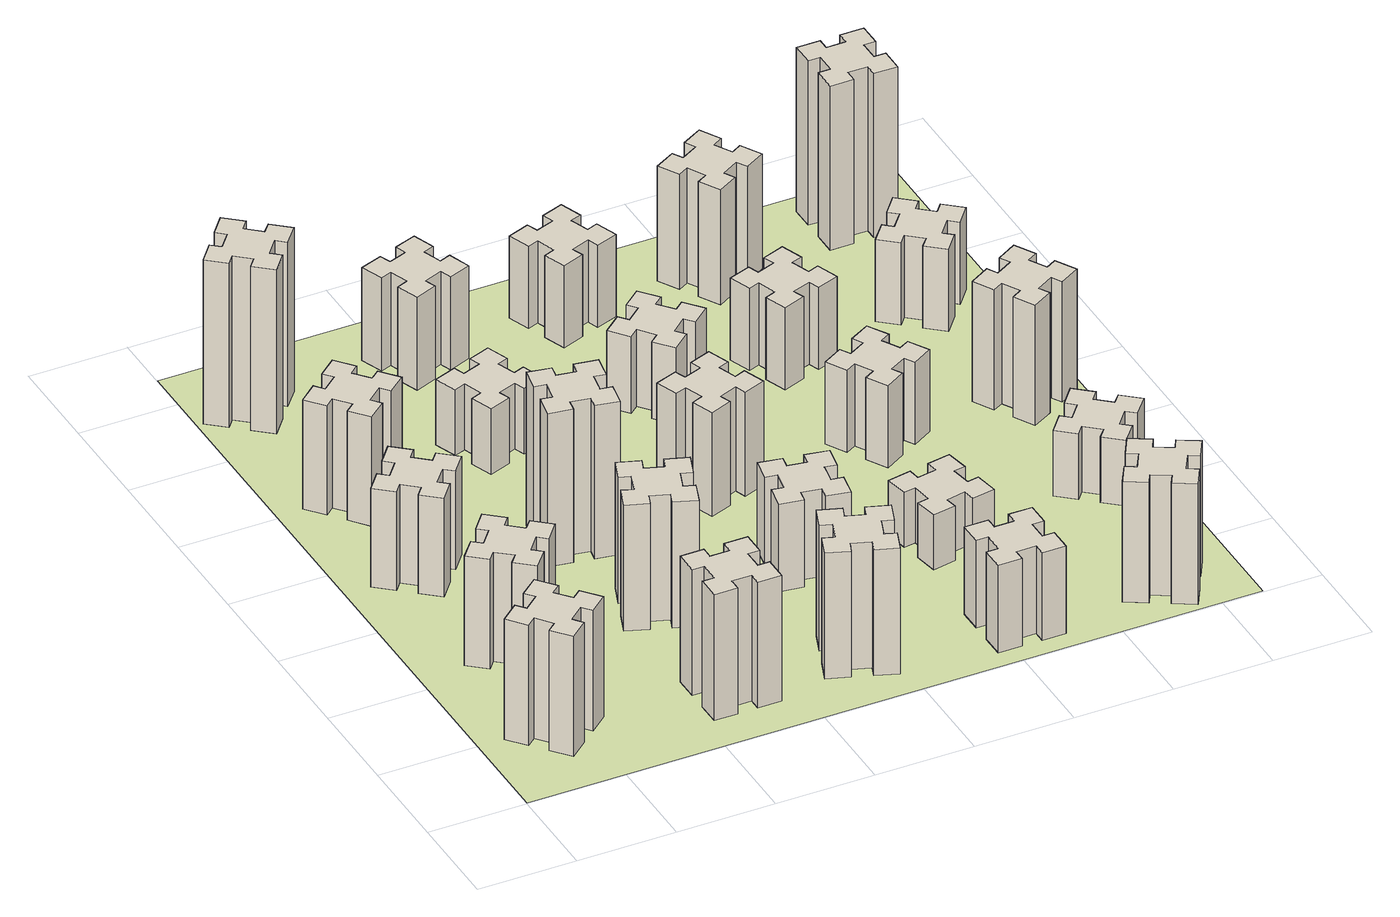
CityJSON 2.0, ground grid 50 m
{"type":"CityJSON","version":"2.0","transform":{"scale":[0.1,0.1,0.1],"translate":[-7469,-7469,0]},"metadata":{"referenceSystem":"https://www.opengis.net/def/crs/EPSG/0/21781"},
"CityObjects":{
"building1":{"type":"Building","attributes":{"class":"1000","function":"1000","usage":"1000","yearOfConstruction":2016,"roofType":"1000","measuredHeight":66,"storeysAboveGround":30,"storeysBelowGround":0},"geometry":[{"type":"Solid","lod":"1","boundaries":[[[[0,1,2,3,4,5,6,7,8,9,10,11,12,13,14,15,16,17,18,19]],[[17,16,20,21]],[[16,15,22,20]],[[15,14,23,22]],[[14,13,24,23]],[[13,12,25,24]],[[12,11,26,25]],[[11,10,27,26]],[[10,9,28,27]],[[9,8,29,28]],[[8,7,30,29]],[[7,6,31,30]],[[6,5,32,31]],[[5,4,33,32]],[[4,3,34,33]],[[3,2,35,34]],[[2,1,36,35]],[[1,0,37,36]],[[0,19,38,37]],[[19,18,39,38]],[[18,17,21,39]],[[24,25,26,27,28,29,30,31,32,33,34,35,36,37,38,39,21,20,22,23]]]]}]},
"building2":{"type":"Building","attributes":{"class":"1000","function":"1000","usage":"1000","yearOfConstruction":2016,"roofType":"1000","measuredHeight":60,"storeysAboveGround":30,"storeysBelowGround":0},"geometry":[{"type":"Solid","lod":"1","boundaries":[[[[40,41,42,43,44,45,46,47,48,49,50,51,52,53,54,55,56,57,58,59]],[[57,56,60,61]],[[56,55,62,60]],[[55,54,63,62]],[[54,53,64,63]],[[53,52,65,64]],[[52,51,66,65]],[[51,50,67,66]],[[50,49,68,67]],[[49,48,69,68]],[[48,47,70,69]],[[47,46,71,70]],[[46,45,72,71]],[[45,44,73,72]],[[44,43,74,73]],[[43,42,75,74]],[[42,41,76,75]],[[41,40,77,76]],[[40,59,78,77]],[[59,58,79,78]],[[58,57,61,79]],[[64,65,66,67,68,69,70,71,72,73,74,75,76,77,78,79,61,60,62,63]]]]}]},
"building3":{"type":"Building","attributes":{"class":"1000","function":"1000","usage":"1000","yearOfConstruction":2016,"roofType":"1000","measuredHeight":54,"storeysAboveGround":30,"storeysBelowGround":0},"geometry":[{"type":"Solid","lod":"1","boundaries":[[[[80,81,82,83,84,85,86,87,88,89,90,91,92,93,94,95,96,97,98,99]],[[97,96,100,101]],[[96,95,102,100]],[[95,94,103,102]],[[94,93,104,103]],[[93,92,105,104]],[[92,91,106,105]],[[91,90,107,106]],[[90,89,108,107]],[[89,88,109,108]],[[88,87,110,109]],[[87,86,111,110]],[[86,85,112,111]],[[85,84,113,112]],[[84,83,114,113]],[[83,82,115,114]],[[82,81,116,115]],[[81,80,117,116]],[[80,99,118,117]],[[99,98,119,118]],[[98,97,101,119]],[[104,105,106,107,108,109,110,111,112,113,114,115,116,117,118,119,101,100,102,103]]]]}]},
"building4":{"type":"Building","attributes":{"class":"1000","function":"1000","usage":"1000","yearOfConstruction":2016,"roofType":"1000","measuredHeight":60,"storeysAboveGround":30,"storeysBelowGround":0},"geometry":[{"type":"Solid","lod":"1","boundaries":[[[[120,121,122,123,124,125,126,127,128,129,130,131,132,133,134,135,136,137,138,139]],[[137,136,140,141]],[[136,135,142,140]],[[135,134,143,142]],[[134,133,144,143]],[[133,132,145,144]],[[132,131,146,145]],[[131,130,147,146]],[[130,129,148,147]],[[129,128,149,148]],[[128,127,150,149]],[[127,126,151,150]],[[126,125,152,151]],[[125,124,153,152]],[[124,123,154,153]],[[123,122,155,154]],[[122,121,156,155]],[[121,120,157,156]],[[120,139,158,157]],[[139,138,159,158]],[[138,137,141,159]],[[144,145,146,147,148,149,150,151,152,153,154,155,156,157,158,159,141,140,142,143]]]]}]},
"building5":{"type":"Building","attributes":{"class":"1000","function":"1000","usage":"1000","yearOfConstruction":2016,"roofType":"1000","measuredHeight":90,"storeysAboveGround":30,"storeysBelowGround":0},"geometry":[{"type":"Solid","lod":"1","boundaries":[[[[160,161,162,163,164,165,166,167,168,169,170,171,172,173,174,175,176,177,178,179]],[[177,176,180,181]],[[176,175,182,180]],[[175,174,183,182]],[[174,173,184,183]],[[173,172,185,184]],[[172,171,186,185]],[[171,170,187,186]],[[170,169,188,187]],[[169,168,189,188]],[[168,167,190,189]],[[167,166,191,190]],[[166,165,192,191]],[[165,164,193,192]],[[164,163,194,193]],[[163,162,195,194]],[[162,161,196,195]],[[161,160,197,196]],[[160,179,198,197]],[[179,178,199,198]],[[178,177,181,199]],[[184,185,186,187,188,189,190,191,192,193,194,195,196,197,198,199,181,180,182,183]]]]}]},
"building6":{"type":"Building","attributes":{"class":"1000","function":"1000","usage":"1000","yearOfConstruction":2016,"roofType":"1000","measuredHeight":69,"storeysAboveGround":30,"storeysBelowGround":0},"geometry":[{"type":"Solid","lod":"1","boundaries":[[[[200,201,202,203,204,205,206,207,208,209,210,211,212,213,214,215,216,217,218,219]],[[217,216,220,221]],[[216,215,222,220]],[[215,214,223,222]],[[214,213,224,223]],[[213,212,225,224]],[[212,211,226,225]],[[211,210,227,226]],[[210,209,228,227]],[[209,208,229,228]],[[208,207,230,229]],[[207,206,231,230]],[[206,205,232,231]],[[205,204,233,232]],[[204,203,234,233]],[[203,202,235,234]],[[202,201,236,235]],[[201,200,237,236]],[[200,219,238,237]],[[219,218,239,238]],[[218,217,221,239]],[[224,225,226,227,228,229,230,231,232,233,234,235,236,237,238,239,221,220,222,223]]]]}]},
"building7":{"type":"Building","attributes":{"class":"1000","function":"1000","usage":"1000","yearOfConstruction":2016,"roofType":"1000","measuredHeight":69,"storeysAboveGround":30,"storeysBelowGround":0},"geometry":[{"type":"Solid","lod":"1","boundaries":[[[[240,241,242,243,244,245,246,247,248,249,250,251,252,253,254,255,256,257,258,259]],[[257,256,260,261]],[[256,255,262,260]],[[255,254,263,262]],[[254,253,264,263]],[[253,252,265,264]],[[252,251,266,265]],[[251,250,267,266]],[[250,249,268,267]],[[249,248,269,268]],[[248,247,270,269]],[[247,246,271,270]],[[246,245,272,271]],[[245,244,273,272]],[[244,243,274,273]],[[243,242,275,274]],[[242,241,276,275]],[[241,240,277,276]],[[240,259,278,277]],[[259,258,279,278]],[[258,257,261,279]],[[264,265,266,267,268,269,270,271,272,273,274,275,276,277,278,279,261,260,262,263]]]]}]},
"building8":{"type":"Building","attributes":{"class":"1000","function":"1000","usage":"1000","yearOfConstruction":2016,"roofType":"1000","measuredHeight":84,"storeysAboveGround":30,"storeysBelowGround":0},"geometry":[{"type":"Solid","lod":"1","boundaries":[[[[280,281,282,283,284,285,286,287,288,289,290,291,292,293,294,295,296,297,298,299]],[[297,296,300,301]],[[296,295,302,300]],[[295,294,303,302]],[[294,293,304,303]],[[293,292,305,304]],[[292,291,306,305]],[[291,290,307,306]],[[290,289,308,307]],[[289,288,309,308]],[[288,287,310,309]],[[287,286,311,310]],[[286,285,312,311]],[[285,284,313,312]],[[284,283,314,313]],[[283,282,315,314]],[[282,281,316,315]],[[281,280,317,316]],[[280,299,318,317]],[[299,298,319,318]],[[298,297,301,319]],[[304,305,306,307,308,309,310,311,312,313,314,315,316,317,318,319,301,300,302,303]]]]}]},
"building9":{"type":"Building","attributes":{"class":"1000","function":"1000","usage":"1000","yearOfConstruction":2016,"roofType":"1000","measuredHeight":36,"storeysAboveGround":30,"storeysBelowGround":0},"geometry":[{"type":"Solid","lod":"1","boundaries":[[[[320,321,322,323,324,325,326,327,328,329,330,331,332,333,334,335,336,337,338,339]],[[337,336,340,341]],[[336,335,342,340]],[[335,334,343,342]],[[334,333,344,343]],[[333,332,345,344]],[[332,331,346,345]],[[331,330,347,346]],[[330,329,348,347]],[[329,328,349,348]],[[328,327,350,349]],[[327,326,351,350]],[[326,325,352,351]],[[325,324,353,352]],[[324,323,354,353]],[[323,322,355,354]],[[322,321,356,355]],[[321,320,357,356]],[[320,339,358,357]],[[339,338,359,358]],[[338,337,341,359]],[[344,345,346,347,348,349,350,351,352,353,354,355,356,357,358,359,341,340,342,343]]]]}]},
"building10":{"type":"Building","attributes":{"class":"1000","function":"1000","usage":"1000","yearOfConstruction":2016,"roofType":"1000","measuredHeight":69,"storeysAboveGround":30,"storeysBelowGround":0},"geometry":[{"type":"Solid","lod":"1","boundaries":[[[[360,361,362,363,364,365,366,367,368,369,370,371,372,373,374,375,376,377,378,379]],[[377,376,380,381]],[[376,375,382,380]],[[375,374,383,382]],[[374,373,384,383]],[[373,372,385,384]],[[372,371,386,385]],[[371,370,387,386]],[[370,369,388,387]],[[369,368,389,388]],[[368,367,390,389]],[[367,366,391,390]],[[366,365,392,391]],[[365,364,393,392]],[[364,363,394,393]],[[363,362,395,394]],[[362,361,396,395]],[[361,360,397,396]],[[360,379,398,397]],[[379,378,399,398]],[[378,377,381,399]],[[384,385,386,387,388,389,390,391,392,393,394,395,396,397,398,399,381,380,382,383]]]]}]},
"building11":{"type":"Building","attributes":{"class":"1000","function":"1000","usage":"1000","yearOfConstruction":2016,"roofType":"1000","measuredHeight":51,"storeysAboveGround":30,"storeysBelowGround":0},"geometry":[{"type":"Solid","lod":"1","boundaries":[[[[400,401,402,403,404,405,406,407,408,409,410,411,412,413,414,415,416,417,418,419]],[[417,416,420,421]],[[416,415,422,420]],[[415,414,423,422]],[[414,413,424,423]],[[413,412,425,424]],[[412,411,426,425]],[[411,410,427,426]],[[410,409,428,427]],[[409,408,429,428]],[[408,407,430,429]],[[407,406,431,430]],[[406,405,432,431]],[[405,404,433,432]],[[404,403,434,433]],[[403,402,435,434]],[[402,401,436,435]],[[401,400,437,436]],[[400,419,438,437]],[[419,418,439,438]],[[418,417,421,439]],[[424,425,426,427,428,429,430,431,432,433,434,435,436,437,438,439,421,420,422,423]]]]}]},
"building12":{"type":"Building","attributes":{"class":"1000","function":"1000","usage":"1000","yearOfConstruction":2016,"roofType":"1000","measuredHeight":48,"storeysAboveGround":30,"storeysBelowGround":0},"geometry":[{"type":"Solid","lod":"1","boundaries":[[[[440,441,442,443,444,445,446,447,448,449,450,451,452,453,454,455,456,457,458,459]],[[457,456,460,461]],[[456,455,462,460]],[[455,454,463,462]],[[454,453,464,463]],[[453,452,465,464]],[[452,451,466,465]],[[451,450,467,466]],[[450,449,468,467]],[[449,448,469,468]],[[448,447,470,469]],[[447,446,471,470]],[[446,445,472,471]],[[445,444,473,472]],[[444,443,474,473]],[[443,442,475,474]],[[442,441,476,475]],[[441,440,477,476]],[[440,459,478,477]],[[459,458,479,478]],[[458,457,461,479]],[[464,465,466,467,468,469,470,471,472,473,474,475,476,477,478,479,461,460,462,463]]]]}]},
"building13":{"type":"Building","attributes":{"class":"1000","function":"1000","usage":"1000","yearOfConstruction":2016,"roofType":"1000","measuredHeight":57,"storeysAboveGround":30,"storeysBelowGround":0},"geometry":[{"type":"Solid","lod":"1","boundaries":[[[[480,481,482,483,484,485,486,487,488,489,490,491,492,493,494,495,496,497,498,499]],[[497,496,500,501]],[[496,495,502,500]],[[495,494,503,502]],[[494,493,504,503]],[[493,492,505,504]],[[492,491,506,505]],[[491,490,507,506]],[[490,489,508,507]],[[489,488,509,508]],[[488,487,510,509]],[[487,486,511,510]],[[486,485,512,511]],[[485,484,513,512]],[[484,483,514,513]],[[483,482,515,514]],[[482,481,516,515]],[[481,480,517,516]],[[480,499,518,517]],[[499,498,519,518]],[[498,497,501,519]],[[504,505,506,507,508,509,510,511,512,513,514,515,516,517,518,519,501,500,502,503]]]]}]},
"building14":{"type":"Building","attributes":{"class":"1000","function":"1000","usage":"1000","yearOfConstruction":2016,"roofType":"1000","measuredHeight":48,"storeysAboveGround":30,"storeysBelowGround":0},"geometry":[{"type":"Solid","lod":"1","boundaries":[[[[520,521,522,523,524,525,526,527,528,529,530,531,532,533,534,535,536,537,538,539]],[[537,536,540,541]],[[536,535,542,540]],[[535,534,543,542]],[[534,533,544,543]],[[533,532,545,544]],[[532,531,546,545]],[[531,530,547,546]],[[530,529,548,547]],[[529,528,549,548]],[[528,527,550,549]],[[527,526,551,550]],[[526,525,552,551]],[[525,524,553,552]],[[524,523,554,553]],[[523,522,555,554]],[[522,521,556,555]],[[521,520,557,556]],[[520,539,558,557]],[[539,538,559,558]],[[538,537,541,559]],[[544,545,546,547,548,549,550,551,552,553,554,555,556,557,558,559,541,540,542,543]]]]}]},
"building15":{"type":"Building","attributes":{"class":"1000","function":"1000","usage":"1000","yearOfConstruction":2016,"roofType":"1000","measuredHeight":42,"storeysAboveGround":30,"storeysBelowGround":0},"geometry":[{"type":"Solid","lod":"1","boundaries":[[[[560,561,562,563,564,565,566,567,568,569,570,571,572,573,574,575,576,577,578,579]],[[577,576,580,581]],[[576,575,582,580]],[[575,574,583,582]],[[574,573,584,583]],[[573,572,585,584]],[[572,571,586,585]],[[571,570,587,586]],[[570,569,588,587]],[[569,568,589,588]],[[568,567,590,589]],[[567,566,591,590]],[[566,565,592,591]],[[565,564,593,592]],[[564,563,594,593]],[[563,562,595,594]],[[562,561,596,595]],[[561,560,597,596]],[[560,579,598,597]],[[579,578,599,598]],[[578,577,581,599]],[[584,585,586,587,588,589,590,591,592,593,594,595,596,597,598,599,581,580,582,583]]]]}]},
"building16":{"type":"Building","attributes":{"class":"1000","function":"1000","usage":"1000","yearOfConstruction":2016,"roofType":"1000","measuredHeight":45,"storeysAboveGround":30,"storeysBelowGround":0},"geometry":[{"type":"Solid","lod":"1","boundaries":[[[[600,601,602,603,604,605,606,607,608,609,610,611,612,613,614,615,616,617,618,619]],[[617,616,620,621]],[[616,615,622,620]],[[615,614,623,622]],[[614,613,624,623]],[[613,612,625,624]],[[612,611,626,625]],[[611,610,627,626]],[[610,609,628,627]],[[609,608,629,628]],[[608,607,630,629]],[[607,606,631,630]],[[606,605,632,631]],[[605,604,633,632]],[[604,603,634,633]],[[603,602,635,634]],[[602,601,636,635]],[[601,600,637,636]],[[600,619,638,637]],[[619,618,639,638]],[[618,617,621,639]],[[624,625,626,627,628,629,630,631,632,633,634,635,636,637,638,639,621,620,622,623]]]]}]},
"building17":{"type":"Building","attributes":{"class":"1000","function":"1000","usage":"1000","yearOfConstruction":2016,"roofType":"1000","measuredHeight":30,"storeysAboveGround":30,"storeysBelowGround":0},"geometry":[{"type":"Solid","lod":"1","boundaries":[[[[640,641,642,643,644,645,646,647,648,649,650,651,652,653,654,655,656,657,658,659]],[[657,656,660,661]],[[656,655,662,660]],[[655,654,663,662]],[[654,653,664,663]],[[653,652,665,664]],[[652,651,666,665]],[[651,650,667,666]],[[650,649,668,667]],[[649,648,669,668]],[[648,647,670,669]],[[647,646,671,670]],[[646,645,672,671]],[[645,644,673,672]],[[644,643,674,673]],[[643,642,675,674]],[[642,641,676,675]],[[641,640,677,676]],[[640,659,678,677]],[[659,658,679,678]],[[658,657,661,679]],[[664,665,666,667,668,669,670,671,672,673,674,675,676,677,678,679,661,660,662,663]]]]}]},
"building18":{"type":"Building","attributes":{"class":"1000","function":"1000","usage":"1000","yearOfConstruction":2016,"roofType":"1000","measuredHeight":45,"storeysAboveGround":30,"storeysBelowGround":0},"geometry":[{"type":"Solid","lod":"1","boundaries":[[[[680,681,682,683,684,685,686,687,688,689,690,691,692,693,694,695,696,697,698,699]],[[697,696,700,701]],[[696,695,702,700]],[[695,694,703,702]],[[694,693,704,703]],[[693,692,705,704]],[[692,691,706,705]],[[691,690,707,706]],[[690,689,708,707]],[[689,688,709,708]],[[688,687,710,709]],[[687,686,711,710]],[[686,685,712,711]],[[685,684,713,712]],[[684,683,714,713]],[[683,682,715,714]],[[682,681,716,715]],[[681,680,717,716]],[[680,699,718,717]],[[699,698,719,718]],[[698,697,701,719]],[[704,705,706,707,708,709,710,711,712,713,714,715,716,717,718,719,701,700,702,703]]]]}]},
"building19":{"type":"Building","attributes":{"class":"1000","function":"1000","usage":"1000","yearOfConstruction":2016,"roofType":"1000","measuredHeight":45,"storeysAboveGround":30,"storeysBelowGround":0},"geometry":[{"type":"Solid","lod":"1","boundaries":[[[[720,721,722,723,724,725,726,727,728,729,730,731,732,733,734,735,736,737,738,739]],[[737,736,740,741]],[[736,735,742,740]],[[735,734,743,742]],[[734,733,744,743]],[[733,732,745,744]],[[732,731,746,745]],[[731,730,747,746]],[[730,729,748,747]],[[729,728,749,748]],[[728,727,750,749]],[[727,726,751,750]],[[726,725,752,751]],[[725,724,753,752]],[[724,723,754,753]],[[723,722,755,754]],[[722,721,756,755]],[[721,720,757,756]],[[720,739,758,757]],[[739,738,759,758]],[[738,737,741,759]],[[744,745,746,747,748,749,750,751,752,753,754,755,756,757,758,759,741,740,742,743]]]]}]},
"building20":{"type":"Building","attributes":{"class":"1000","function":"1000","usage":"1000","yearOfConstruction":2016,"roofType":"1000","measuredHeight":66,"storeysAboveGround":30,"storeysBelowGround":0},"geometry":[{"type":"Solid","lod":"1","boundaries":[[[[760,761,762,763,764,765,766,767,768,769,770,771,772,773,774,775,776,777,778,779]],[[777,776,780,781]],[[776,775,782,780]],[[775,774,783,782]],[[774,773,784,783]],[[773,772,785,784]],[[772,771,786,785]],[[771,770,787,786]],[[770,769,788,787]],[[769,768,789,788]],[[768,767,790,789]],[[767,766,791,790]],[[766,765,792,791]],[[765,764,793,792]],[[764,763,794,793]],[[763,762,795,794]],[[762,761,796,795]],[[761,760,797,796]],[[760,779,798,797]],[[779,778,799,798]],[[778,777,781,799]],[[784,785,786,787,788,789,790,791,792,793,794,795,796,797,798,799,781,780,782,783]]]]}]},
"building21":{"type":"Building","attributes":{"class":"1000","function":"1000","usage":"1000","yearOfConstruction":2016,"roofType":"1000","measuredHeight":63,"storeysAboveGround":30,"storeysBelowGround":0},"geometry":[{"type":"Solid","lod":"1","boundaries":[[[[800,801,802,803,804,805,806,807,808,809,810,811,812,813,814,815,816,817,818,819]],[[817,816,820,821]],[[816,815,822,820]],[[815,814,823,822]],[[814,813,824,823]],[[813,812,825,824]],[[812,811,826,825]],[[811,810,827,826]],[[810,809,828,827]],[[809,808,829,828]],[[808,807,830,829]],[[807,806,831,830]],[[806,805,832,831]],[[805,804,833,832]],[[804,803,834,833]],[[803,802,835,834]],[[802,801,836,835]],[[801,800,837,836]],[[800,819,838,837]],[[819,818,839,838]],[[818,817,821,839]],[[824,825,826,827,828,829,830,831,832,833,834,835,836,837,838,839,821,820,822,823]]]]}]},
"building22":{"type":"Building","attributes":{"class":"1000","function":"1000","usage":"1000","yearOfConstruction":2016,"roofType":"1000","measuredHeight":36,"storeysAboveGround":30,"storeysBelowGround":0},"geometry":[{"type":"Solid","lod":"1","boundaries":[[[[840,841,842,843,844,845,846,847,848,849,850,851,852,853,854,855,856,857,858,859]],[[857,856,860,861]],[[856,855,862,860]],[[855,854,863,862]],[[854,853,864,863]],[[853,852,865,864]],[[852,851,866,865]],[[851,850,867,866]],[[850,849,868,867]],[[849,848,869,868]],[[848,847,870,869]],[[847,846,871,870]],[[846,845,872,871]],[[845,844,873,872]],[[844,843,874,873]],[[843,842,875,874]],[[842,841,876,875]],[[841,840,877,876]],[[840,859,878,877]],[[859,858,879,878]],[[858,857,861,879]],[[864,865,866,867,868,869,870,871,872,873,874,875,876,877,878,879,861,860,862,863]]]]}]},
"building23":{"type":"Building","attributes":{"class":"1000","function":"1000","usage":"1000","yearOfConstruction":2016,"roofType":"1000","measuredHeight":66,"storeysAboveGround":30,"storeysBelowGround":0},"geometry":[{"type":"Solid","lod":"1","boundaries":[[[[880,881,882,883,884,885,886,887,888,889,890,891,892,893,894,895,896,897,898,899]],[[897,896,900,901]],[[896,895,902,900]],[[895,894,903,902]],[[894,893,904,903]],[[893,892,905,904]],[[892,891,906,905]],[[891,890,907,906]],[[890,889,908,907]],[[889,888,909,908]],[[888,887,910,909]],[[887,886,911,910]],[[886,885,912,911]],[[885,884,913,912]],[[884,883,914,913]],[[883,882,915,914]],[[882,881,916,915]],[[881,880,917,916]],[[880,899,918,917]],[[899,898,919,918]],[[898,897,901,919]],[[904,905,906,907,908,909,910,911,912,913,914,915,916,917,918,919,901,900,902,903]]]]}]},
"building24":{"type":"Building","attributes":{"class":"1000","function":"1000","usage":"1000","yearOfConstruction":2016,"roofType":"1000","measuredHeight":45,"storeysAboveGround":30,"storeysBelowGround":0},"geometry":[{"type":"Solid","lod":"1","boundaries":[[[[920,921,922,923,924,925,926,927,928,929,930,931,932,933,934,935,936,937,938,939]],[[937,936,940,941]],[[936,935,942,940]],[[935,934,943,942]],[[934,933,944,943]],[[933,932,945,944]],[[932,931,946,945]],[[931,930,947,946]],[[930,929,948,947]],[[929,928,949,948]],[[928,927,950,949]],[[927,926,951,950]],[[926,925,952,951]],[[925,924,953,952]],[[924,923,954,953]],[[923,922,955,954]],[[922,921,956,955]],[[921,920,957,956]],[[920,939,958,957]],[[939,938,959,958]],[[938,937,941,959]],[[944,945,946,947,948,949,950,951,952,953,954,955,956,957,958,959,941,940,942,943]]]]}]},
"building25":{"type":"Building","attributes":{"class":"1000","function":"1000","usage":"1000","yearOfConstruction":2016,"roofType":"1000","measuredHeight":90,"storeysAboveGround":30,"storeysBelowGround":0},"geometry":[{"type":"Solid","lod":"1","boundaries":[[[[960,961,962,963,964,965,966,967,968,969,970,971,972,973,974,975,976,977,978,979]],[[977,976,980,981]],[[976,975,982,980]],[[975,974,983,982]],[[974,973,984,983]],[[973,972,985,984]],[[972,971,986,985]],[[971,970,987,986]],[[970,969,988,987]],[[969,968,989,988]],[[968,967,990,989]],[[967,966,991,990]],[[966,965,992,991]],[[965,964,993,992]],[[964,963,994,993]],[[963,962,995,994]],[[962,961,996,995]],[[961,960,997,996]],[[960,979,998,997]],[[979,978,999,998]],[[978,977,981,999]],[[984,985,986,987,988,989,990,991,992,993,994,995,996,997,998,999,981,980,982,983]]]]}]},
"landuse1":{"type":"LandUse","attributes":{"name":"plot1","function":"1010"},"geometry":[{"type":"MultiSurface","lod":"1","boundaries":[[[1000,1001,1002,1003]]]}]}
},
"vertices":[
[343,592,0],[266,527,0],[228,573,0],[136,496,0],[213,404,0],[259,443,0],[323,366,0],[277,328,0],[354,236,0],[446,313,0],[408,359,0],[484,423,0],[523,377,0],[615,454,0],[538,546,0],[492,508,0],[427,584,0],[473,623,0],[396,715,0],[304,638,0],[427,584,660],[473,623,660],[492,508,660],[538,546,660],[615,454,660],[523,377,660],[484,423,660],[408,359,660],[446,313,660],[354,236,660],[277,328,660],[323,366,660],[259,443,660],[213,404,660],[136,496,660],[228,573,660],[266,527,660],[343,592,660],[304,638,660],[396,715,660],
[527,1006,0],[592,1083,0],[638,1044,0],[715,1136,0],[623,1213,0],[584,1167,0],[508,1232,0],[546,1278,0],[454,1355,0],[377,1263,0],[423,1224,0],[359,1148,0],[313,1186,0],[236,1094,0],[328,1017,0],[366,1063,0],[443,999,0],[404,953,0],[496,876,0],[573,968,0],[443,999,600],[404,953,600],[366,1063,600],[328,1017,600],[236,1094,600],[313,1186,600],[359,1148,600],[423,1224,600],[377,1263,600],[454,1355,600],[546,1278,600],[508,1232,600],[584,1167,600],[623,1213,600],[715,1136,600],[638,1044,600],[592,1083,600],[527,1006,600],[573,968,600],[496,876,600],
[484,1907,0],[408,1972,0],[446,2018,0],[354,2095,0],[277,2003,0],[323,1964,0],[259,1888,0],[213,1926,0],[136,1834,0],[228,1757,0],[266,1803,0],[343,1739,0],[304,1693,0],[396,1616,0],[473,1708,0],[427,1746,0],[492,1823,0],[538,1784,0],[615,1876,0],[523,1953,0],[492,1823,540],[538,1784,540],[427,1746,540],[473,1708,540],[396,1616,540],[304,1693,540],[343,1739,540],[266,1803,540],[228,1757,540],[136,1834,540],[213,1926,540],[259,1888,540],[323,1964,540],[277,2003,540],[354,2095,540],[446,2018,540],[408,1972,540],[484,1907,540],[523,1953,540],[615,1876,540],
[492,2528,0],[427,2604,0],[473,2643,0],[396,2735,0],[304,2658,0],[343,2612,0],[266,2547,0],[228,2593,0],[136,2516,0],[213,2424,0],[259,2463,0],[323,2386,0],[277,2348,0],[354,2256,0],[446,2333,0],[408,2379,0],[484,2443,0],[523,2397,0],[615,2474,0],[538,2566,0],[484,2443,600],[523,2397,600],[408,2379,600],[446,2333,600],[354,2256,600],[277,2348,600],[323,2386,600],[259,2463,600],[213,2424,600],[136,2516,600],[228,2593,600],[266,2547,600],[343,2612,600],[304,2658,600],[396,2735,600],[473,2643,600],[427,2604,600],[492,2528,600],[538,2566,600],[615,2474,600],
[384,3387,0],[308,3452,0],[346,3498,0],[254,3575,0],[177,3483,0],[223,3444,0],[159,3368,0],[113,3406,0],[36,3314,0],[128,3237,0],[166,3283,0],[243,3219,0],[204,3173,0],[296,3096,0],[373,3188,0],[327,3226,0],[392,3303,0],[438,3264,0],[515,3356,0],[423,3433,0],[392,3303,900],[438,3264,900],[327,3226,900],[373,3188,900],[296,3096,900],[204,3173,900],[243,3219,900],[166,3283,900],[128,3237,900],[36,3314,900],[113,3406,900],[159,3368,900],[223,3444,900],[177,3483,900],[254,3575,900],[346,3498,900],[308,3452,900],[384,3387,900],[423,3433,900],[515,3356,900],
[1105,425,0],[1105,325,0],[1045,325,0],[1045,205,0],[1165,205,0],[1165,265,0],[1265,265,0],[1265,205,0],[1385,205,0],[1385,325,0],[1325,325,0],[1325,425,0],[1385,425,0],[1385,545,0],[1265,545,0],[1265,485,0],[1165,485,0],[1165,545,0],[1045,545,0],[1045,425,0],[1165,485,690],[1165,545,690],[1265,485,690],[1265,545,690],[1385,545,690],[1385,425,690],[1325,425,690],[1325,325,690],[1385,325,690],[1385,205,690],[1265,205,690],[1265,265,690],[1165,265,690],[1165,205,690],[1045,205,690],[1045,325,690],[1105,325,690],[1105,425,690],[1045,425,690],[1045,545,690],
[1302,1031,0],[1336,1125,0],[1392,1104,0],[1433,1217,0],[1320,1258,0],[1300,1202,0],[1206,1236,0],[1227,1292,0],[1114,1333,0],[1073,1220,0],[1129,1200,0],[1095,1106,0],[1039,1127,0],[997,1014,0],[1110,973,0],[1131,1029,0],[1225,995,0],[1204,939,0],[1317,897,0],[1358,1010,0],[1225,995,690],[1204,939,690],[1131,1029,690],[1110,973,690],[997,1014,690],[1039,1127,690],[1095,1106,690],[1129,1200,690],[1073,1220,690],[1114,1333,690],[1227,1292,690],[1206,1236,690],[1300,1202,690],[1320,1258,690],[1433,1217,690],[1392,1104,690],[1336,1125,690],[1302,1031,690],[1358,1010,690],[1317,897,690],
[1047,1656,0],[1145,1638,0],[1135,1579,0],[1253,1558,0],[1274,1677,0],[1215,1687,0],[1232,1785,0],[1291,1775,0],[1312,1893,0],[1194,1914,0],[1184,1855,0],[1085,1872,0],[1096,1931,0],[977,1952,0],[957,1834,0],[1016,1824,0],[998,1725,0],[939,1736,0],[918,1617,0],[1037,1597,0],[998,1725,840],[939,1736,840],[1016,1824,840],[957,1834,840],[977,1952,840],[1096,1931,840],[1085,1872,840],[1184,1855,840],[1194,1914,840],[1312,1893,840],[1291,1775,840],[1232,1785,840],[1215,1687,840],[1274,1677,840],[1253,1558,840],[1135,1579,840],[1145,1638,840],[1047,1656,840],[1037,1597,840],[918,1617,840],
[1125,2716,0],[1031,2682,0],[1010,2738,0],[897,2697,0],[939,2584,0],[995,2605,0],[1029,2511,0],[973,2490,0],[1014,2377,0],[1127,2419,0],[1106,2475,0],[1200,2509,0],[1220,2453,0],[1333,2494,0],[1292,2607,0],[1236,2586,0],[1202,2680,0],[1258,2700,0],[1217,2813,0],[1104,2772,0],[1202,2680,360],[1258,2700,360],[1236,2586,360],[1292,2607,360],[1333,2494,360],[1220,2453,360],[1200,2509,360],[1106,2475,360],[1127,2419,360],[1014,2377,360],[973,2490,360],[1029,2511,360],[995,2605,360],[939,2584,360],[897,2697,360],[1010,2738,360],[1031,2682,360],[1125,2716,360],[1104,2772,360],[1217,2813,360],
[1769,460,0],[1735,366,0],[1679,387,0],[1637,274,0],[1750,233,0],[1771,289,0],[1865,255,0],[1844,199,0],[1957,157,0],[1998,270,0],[1942,291,0],[1976,385,0],[2032,364,0],[2073,477,0],[1960,518,0],[1940,462,0],[1846,496,0],[1867,552,0],[1754,593,0],[1713,480,0],[1846,496,690],[1867,552,690],[1940,462,690],[1960,518,690],[2073,477,690],[2032,364,690],[1976,385,690],[1942,291,690],[1998,270,690],[1957,157,690],[1844,199,690],[1865,255,690],[1771,289,690],[1750,233,690],[1637,274,690],[1679,387,690],[1735,366,690],[1769,460,690],[1713,480,690],[1754,593,690],
[1125,3456,0],[1031,3422,0],[1010,3478,0],[897,3437,0],[939,3324,0],[995,3345,0],[1029,3251,0],[973,3230,0],[1014,3117,0],[1127,3159,0],[1106,3215,0],[1200,3249,0],[1220,3193,0],[1333,3234,0],[1292,3347,0],[1236,3326,0],[1202,3420,0],[1258,3440,0],[1217,3553,0],[1104,3512,0],[1202,3420,510],[1258,3440,510],[1236,3326,510],[1292,3347,510],[1333,3234,510],[1220,3193,510],[1200,3249,510],[1106,3215,510],[1127,3159,510],[1014,3117,510],[973,3230,510],[1029,3251,510],[995,3345,510],[939,3324,510],[897,3437,510],[1010,3478,510],[1031,3422,510],[1125,3456,510],[1104,3512,510],[1217,3553,510],
[2055,1047,0],[2072,1145,0],[2131,1135,0],[2152,1253,0],[2034,1274,0],[2024,1215,0],[1925,1232,0],[1936,1291,0],[1817,1312,0],[1797,1194,0],[1856,1184,0],[1838,1085,0],[1779,1096,0],[1758,977,0],[1877,957,0],[1887,1016,0],[1985,998,0],[1975,939,0],[2093,918,0],[2114,1037,0],[1985,998,480],[1975,939,480],[1887,1016,480],[1877,957,480],[1758,977,480],[1779,1096,480],[1838,1085,480],[1856,1184,480],[1797,1194,480],[1817,1312,480],[1936,1291,480],[1925,1232,480],[2024,1215,480],[2034,1274,480],[2152,1253,480],[2131,1135,480],[2072,1145,480],[2055,1047,480],[2114,1037,480],[2093,918,480],
[1846,1735,0],[1940,1769,0],[1960,1713,0],[2073,1754,0],[2032,1867,0],[1976,1846,0],[1942,1940,0],[1998,1960,0],[1957,2073,0],[1844,2032,0],[1865,1976,0],[1771,1942,0],[1750,1998,0],[1637,1957,0],[1679,1844,0],[1735,1865,0],[1769,1771,0],[1713,1750,0],[1754,1637,0],[1867,1679,0],[1769,1771,570],[1713,1750,570],[1735,1865,570],[1679,1844,570],[1637,1957,570],[1750,1998,570],[1771,1942,570],[1865,1976,570],[1844,2032,570],[1957,2073,570],[1998,1960,570],[1942,1940,570],[1976,1846,570],[2032,1867,570],[2073,1754,570],[1960,1713,570],[1940,1769,570],[1846,1735,570],[1867,1679,570],[1754,1637,570],
[2485,325,0],[2485,225,0],[2425,225,0],[2425,105,0],[2545,105,0],[2545,165,0],[2645,165,0],[2645,105,0],[2765,105,0],[2765,225,0],[2705,225,0],[2705,325,0],[2765,325,0],[2765,445,0],[2645,445,0],[2645,385,0],[2545,385,0],[2545,445,0],[2425,445,0],[2425,325,0],[2545,385,480],[2545,445,480],[2645,385,480],[2645,445,480],[2765,445,480],[2765,325,480],[2705,325,480],[2705,225,480],[2765,225,480],[2765,105,480],[2645,105,480],[2645,165,480],[2545,165,480],[2545,105,480],[2425,105,480],[2425,225,480],[2485,225,480],[2485,325,480],[2425,325,480],[2425,445,480],
[1988,2479,0],[2064,2543,0],[2103,2497,0],[2195,2574,0],[2118,2666,0],[2072,2628,0],[2007,2704,0],[2053,2743,0],[1976,2835,0],[1884,2758,0],[1923,2712,0],[1846,2647,0],[1808,2693,0],[1716,2616,0],[1793,2524,0],[1839,2563,0],[1903,2486,0],[1857,2448,0],[1934,2356,0],[2026,2433,0],[1903,2486,420],[1857,2448,420],[1839,2563,420],[1793,2524,420],[1716,2616,420],[1808,2693,420],[1846,2647,420],[1923,2712,420],[1884,2758,420],[1976,2835,420],[2053,2743,420],[2007,2704,420],[2072,2628,420],[2118,2666,420],[2195,2574,420],[2103,2497,420],[2064,2543,420],[1988,2479,420],[2026,2433,420],[1934,2356,420],
[1865,3456,0],[1771,3422,0],[1750,3478,0],[1637,3437,0],[1679,3324,0],[1735,3345,0],[1769,3251,0],[1713,3230,0],[1754,3117,0],[1867,3159,0],[1846,3215,0],[1940,3249,0],[1960,3193,0],[2073,3234,0],[2032,3347,0],[1976,3326,0],[1942,3420,0],[1998,3440,0],[1957,3553,0],[1844,3512,0],[1942,3420,450],[1998,3440,450],[1976,3326,450],[2032,3347,450],[2073,3234,450],[1960,3193,450],[1940,3249,450],[1846,3215,450],[1867,3159,450],[1754,3117,450],[1713,3230,450],[1769,3251,450],[1735,3345,450],[1679,3324,450],[1637,3437,450],[1750,3478,450],[1771,3422,450],[1865,3456,450],[1844,3512,450],[1957,3553,450],
[2625,1132,0],[2527,1115,0],[2517,1174,0],[2398,1153,0],[2419,1035,0],[2478,1045,0],[2496,947,0],[2437,937,0],[2457,818,0],[2576,839,0],[2565,898,0],[2664,916,0],[2674,857,0],[2792,877,0],[2771,996,0],[2712,985,0],[2695,1084,0],[2754,1094,0],[2733,1212,0],[2615,1191,0],[2695,1084,300],[2754,1094,300],[2712,985,300],[2771,996,300],[2792,877,300],[2674,857,300],[2664,916,300],[2565,898,300],[2576,839,300],[2457,818,300],[2437,937,300],[2496,947,300],[2478,1045,300],[2419,1035,300],[2398,1153,300],[2517,1174,300],[2527,1115,300],[2625,1132,300],[2615,1191,300],[2733,1212,300],
[2575,1844,0],[2625,1757,0],[2573,1727,0],[2633,1623,0],[2737,1683,0],[2707,1735,0],[2794,1785,0],[2824,1733,0],[2928,1793,0],[2868,1897,0],[2816,1867,0],[2766,1954,0],[2818,1984,0],[2758,2088,0],[2654,2028,0],[2684,1976,0],[2597,1926,0],[2567,1978,0],[2463,1918,0],[2523,1814,0],[2597,1926,450],[2567,1978,450],[2684,1976,450],[2654,2028,450],[2758,2088,450],[2818,1984,450],[2766,1954,450],[2816,1867,450],[2868,1897,450],[2928,1793,450],[2824,1733,450],[2794,1785,450],[2707,1735,450],[2737,1683,450],[2633,1623,450],[2573,1727,450],[2625,1757,450],[2575,1844,450],[2523,1814,450],[2463,1918,450],
[2586,2475,0],[2680,2509,0],[2700,2453,0],[2813,2494,0],[2772,2607,0],[2716,2586,0],[2682,2680,0],[2738,2700,0],[2697,2813,0],[2584,2772,0],[2605,2716,0],[2511,2682,0],[2490,2738,0],[2377,2697,0],[2419,2584,0],[2475,2605,0],[2509,2511,0],[2453,2490,0],[2494,2377,0],[2607,2419,0],[2509,2511,450],[2453,2490,450],[2475,2605,450],[2419,2584,450],[2377,2697,450],[2490,2738,450],[2511,2682,450],[2605,2716,450],[2584,2772,450],[2697,2813,450],[2738,2700,450],[2682,2680,450],[2716,2586,450],[2772,2607,450],[2813,2494,450],[2700,2453,450],[2680,2509,450],[2586,2475,450],[2607,2419,450],[2494,2377,450],
[3265,374,0],[3215,287,0],[3163,317,0],[3103,213,0],[3207,153,0],[3237,205,0],[3324,155,0],[3294,103,0],[3398,43,0],[3458,147,0],[3406,177,0],[3456,264,0],[3508,234,0],[3568,338,0],[3464,398,0],[3434,346,0],[3347,396,0],[3377,448,0],[3273,508,0],[3213,404,0],[3347,396,660],[3377,448,660],[3434,346,660],[3464,398,660],[3568,338,660],[3508,234,660],[3456,264,660],[3406,177,660],[3458,147,660],[3398,43,660],[3294,103,660],[3324,155,660],[3237,205,660],[3207,153,660],[3103,213,660],[3163,317,660],[3215,287,660],[3265,374,660],[3213,404,660],[3273,508,660],
[2716,3347,0],[2666,3434,0],[2718,3464,0],[2658,3568,0],[2554,3508,0],[2584,3456,0],[2497,3406,0],[2467,3458,0],[2363,3398,0],[2423,3294,0],[2475,3324,0],[2525,3237,0],[2473,3207,0],[2533,3103,0],[2637,3163,0],[2607,3215,0],[2694,3265,0],[2724,3213,0],[2828,3273,0],[2768,3377,0],[2694,3265,630],[2724,3213,630],[2607,3215,630],[2637,3163,630],[2533,3103,630],[2473,3207,630],[2525,3237,630],[2475,3324,630],[2423,3294,630],[2363,3398,630],[2467,3458,630],[2497,3406,630],[2584,3456,630],[2554,3508,630],[2658,3568,630],[2718,3464,630],[2666,3434,630],[2716,3347,630],[2768,3377,630],[2828,3273,630],
[3487,1006,0],[3552,1083,0],[3598,1044,0],[3675,1136,0],[3583,1213,0],[3544,1167,0],[3468,1232,0],[3506,1278,0],[3414,1355,0],[3337,1263,0],[3383,1224,0],[3319,1148,0],[3273,1186,0],[3196,1094,0],[3288,1017,0],[3326,1063,0],[3403,999,0],[3364,953,0],[3456,876,0],[3533,968,0],[3403,999,360],[3364,953,360],[3326,1063,360],[3288,1017,360],[3196,1094,360],[3273,1186,360],[3319,1148,360],[3383,1224,360],[3337,1263,360],[3414,1355,360],[3506,1278,360],[3468,1232,360],[3544,1167,360],[3583,1213,360],[3675,1136,360],[3598,1044,360],[3552,1083,360],[3487,1006,360],[3533,968,360],[3456,876,360],
[3556,1867,0],[3506,1954,0],[3558,1984,0],[3498,2088,0],[3394,2028,0],[3424,1976,0],[3337,1926,0],[3307,1978,0],[3203,1918,0],[3263,1814,0],[3315,1844,0],[3365,1757,0],[3313,1727,0],[3373,1623,0],[3477,1683,0],[3447,1735,0],[3534,1785,0],[3564,1733,0],[3668,1793,0],[3608,1897,0],[3534,1785,660],[3564,1733,660],[3447,1735,660],[3477,1683,660],[3373,1623,660],[3313,1727,660],[3365,1757,660],[3315,1844,660],[3263,1814,660],[3203,1918,660],[3307,1978,660],[3337,1926,660],[3424,1976,660],[3394,2028,660],[3498,2088,660],[3558,1984,660],[3506,1954,660],[3556,1867,660],[3608,1897,660],[3668,1793,660],
[3444,2747,0],[3368,2812,0],[3406,2858,0],[3314,2935,0],[3237,2843,0],[3283,2804,0],[3219,2728,0],[3173,2766,0],[3096,2674,0],[3188,2597,0],[3226,2643,0],[3303,2579,0],[3264,2533,0],[3356,2456,0],[3433,2548,0],[3387,2586,0],[3452,2663,0],[3498,2624,0],[3575,2716,0],[3483,2793,0],[3452,2663,450],[3498,2624,450],[3387,2586,450],[3433,2548,450],[3356,2456,450],[3264,2533,450],[3303,2579,450],[3226,2643,450],[3188,2597,450],[3096,2674,450],[3173,2766,450],[3219,2728,450],[3283,2804,450],[3237,2843,450],[3314,2935,450],[3406,2858,450],[3368,2812,450],[3444,2747,450],[3483,2793,450],[3575,2716,450],
[3285,3325,0],[3385,3325,0],[3385,3265,0],[3505,3265,0],[3505,3385,0],[3445,3385,0],[3445,3485,0],[3505,3485,0],[3505,3605,0],[3385,3605,0],[3385,3545,0],[3285,3545,0],[3285,3605,0],[3165,3605,0],[3165,3485,0],[3225,3485,0],[3225,3385,0],[3165,3385,0],[3165,3265,0],[3285,3265,0],[3225,3385,900],[3165,3385,900],[3225,3485,900],[3165,3485,900],[3165,3605,900],[3285,3605,900],[3285,3545,900],[3385,3545,900],[3385,3605,900],[3505,3605,900],[3505,3485,900],[3445,3485,900],[3445,3385,900],[3505,3385,900],[3505,3265,900],[3385,3265,900],[3385,3325,900],[3285,3325,900],[3285,3265,900],[3165,3265,900],
[5,3705,0],[3705,3705,0],[3705,5,0],[5,5,0]
]}
